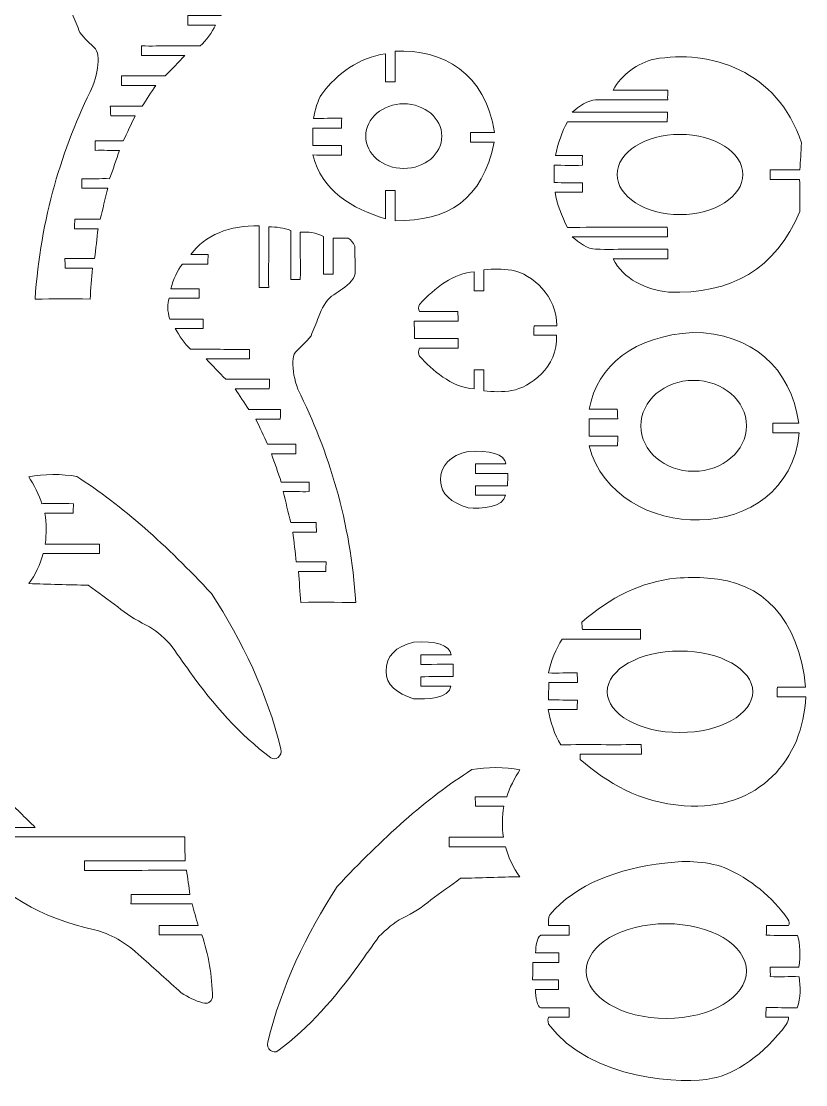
# Model space of a CAD drawing. Header units: millimetres. Extents: x -289 to 141, y -313 to 407.
# Drawn here: x -124.7 to 140.4, y -313.2 to 46.3 of the extents above; entities that cross this region are included whole.
import ezdxf

# ---------------------------------------------------------------- set-up
doc = ezdxf.new("R2010")
doc.units = ezdxf.units.MM
doc.header["$MEASUREMENT"] = 0
doc.layers.add('Camada 1', color=7, linetype='Continuous')

msp = doc.modelspace()

# ---------------------------------------------------------------- linework, layer by layer
at = {"layer": 'Camada 1', "color": 1, "lineweight": 5}
for centre, major_axis, ratio in [((4.5963, 7.4618), (12.8662, 0), 0.84955931), ((97.9563, -5.4806), (21.2503, 0), 0.63805687), ((102.5651, -90.4759), (17.8379, 0), 0.86227078), ((97.9562, -180.3949), (24.5916, 0), 0.56030921), ((93.3474, -274.8279), (27.1002, 0), 0.59055284)]:
    msp.add_ellipse(centre, major_axis=major_axis, ratio=ratio, dxfattribs=at)
for points, knots in [([(-119.9958, -47.609), (-119.188, -47.6251), (-107.6101, -47.4654), (-101.4386, -47.6078), (-101.4386, -47.6078), (-101.1538, -44.0948), (-100.8756, -40.6664), (-100.5908, -37.1534), (-100.5908, -37.1534), (-103.5816, -37.2009), (-106.8503, -37.1062), (-109.841, -37.1537), (-109.841, -37.1537), (-109.8623, -37.0117), (-109.9303, -34.0504), (-109.9486, -33.9292), (-109.9486, -33.9292), (-108.4473, -33.901), (-100.55, -33.9446), (-99.872, -33.9292), (-99.872, -33.9292), (-99.4922, -30.7486), (-99.1125, -27.0046), (-98.7327, -23.824), (-98.7327, -23.824), (-101.3911, -23.824), (-104.0496, -23.824), (-106.7081, -23.824), (-106.7081, -23.824), (-106.6606, -22.4473), (-106.6441, -21.972), (-106.5966, -20.5953), (-106.5966, -20.5953), (-106.3362, -20.603), (-99.2996, -20.5671), (-97.9971, -20.5958), (-97.9971, -20.5958), (-97.1901, -17.3202), (-96.2641, -13.4274), (-95.4571, -10.1518), (-95.4571, -10.1518), (-98.3054, -10.1043), (-101.3664, -10.1998), (-104.2148, -10.1523), (-104.2148, -10.1523), (-104.2363, -9.8126), (-104.1547, -8.1149), (-104.2496, -6.9281), (-104.2496, -6.9281), (-101.069, -6.9756), (-97.9847, -6.8722), (-94.8041, -6.9197), (-94.8041, -6.9197), (-93.7122, -3.834), (-92.5612, -0.4199), (-91.4693, 2.6658), (-91.4693, 2.6658), (-94.2228, 2.6183), (-96.9762, 2.7113), (-99.7296, 2.6638), (-99.7296, 2.6638), (-99.7296, 4.088), (-99.7296, 4.473), (-99.7296, 5.8972), (-99.7296, 5.8972), (-99.5545, 5.8925), (-90.5515, 5.8992), (-90.2054, 5.8898), (-90.2054, 5.8898), (-88.9236, 8.5008), (-87.4816, 11.7331), (-86.1999, 14.3441), (-86.1999, 14.3441), (-88.9533, 14.3441), (-91.7077, 14.3743), (-94.4611, 14.3743), (-94.4611, 14.3743), (-94.5086, 15.5611), (-94.5427, 16.4117), (-94.5902, 17.5985), (-94.5902, 17.5985), (-94.1103, 17.593), (-84.6041, 17.5839), (-83.8383, 17.5755), (-83.8383, 17.5755), (-82.3192, 19.8542), (-80.7368, 22.3366), (-79.2177, 24.6153), (-79.2177, 24.6153), (-83.063, 24.5678), (-86.9176, 24.6657), (-90.7629, 24.6183), (-90.7629, 24.6183), (-90.8104, 25.9475), (-90.7884, 26.5132), (-90.8359, 27.8424), (-90.8359, 27.8424), (-85.8038, 27.795), (-81.0486, 27.8857), (-76.0165, 27.8382), (-76.0165, 27.8382), (-73.8802, 29.9745), (-71.5308, 32.5736), (-69.3945, 34.7099), (-69.3945, 34.7099), (-74.2842, 34.7099), (-79.1739, 34.7252), (-84.0636, 34.7252), (-84.0636, 34.7252), (-84.0636, 36.1494), (-84.0636, 36.5302), (-84.0636, 37.9544), (-84.0636, 37.9544), (-77.3225, 37.9069), (-70.9072, 38.0251), (-64.1661, 37.9776), (-64.1661, 37.9776), (-62.2024, 39.7643), (-60.187, 42.6332), (-58.9948, 44.9818), (-58.9948, 44.9818), (-62.128, 44.9344), (-65.2644, 45.0268), (-68.3976, 44.9794), (-68.3976, 44.9794), (-68.3976, 46.3561), (-68.3976, 46.8286), (-68.3976, 48.2053), (-68.3976, 48.2053), (-67.9098, 48.1946), (-58.6338, 48.231), (-57.1488, 48.2048), (-57.1488, 48.2048), (-56.2468, 50.7916), (-56.3079, 53.4755), (-56.8617, 55.2181), (-56.8617, 55.2181), (-60.2323, 55.2656), (-66.811, 55.207), (-67.0948, 55.2107), (-67.0948, 55.2107), (-67.1045, 55.5265), (-67.0815, 58.0848), (-67.0916, 58.4352), (-67.0916, 58.4352), (-63.9584, 58.4352), (-60.642, 58.4305), (-57.5088, 58.4305), (-57.5088, 58.4305), (-58.2871, 61.4964), (-59.7289, 64.7354), (-61.4191, 66.7965), (-61.4191, 66.7965), (-64.2675, 66.7965), (-67.1168, 66.7899), (-69.9652, 66.7899), (-69.9652, 66.7899), (-70.0127, 68.1191), (-70.0329, 68.6848), (-70.0804, 70.0141), (-70.0804, 70.0141), (-68.3239, 70.0141), (-66.042, 70.0128), (-64.2855, 70.0128), (-64.2855, 70.0128), (-68.9472, 76.6011), (-77.3336, 79.8973), (-87.3392, 79.7141), (-87.3392, 79.7141), (-87.1968, 72.7831), (-87.4651, 65.852), (-87.3226, 58.921), (-87.3226, 58.921), (-88.6994, 58.921), (-89.1741, 58.921), (-90.5508, 58.921), (-90.5508, 58.921), (-90.5033, 65.6621), (-90.6015, 72.5867), (-90.554, 79.3279), (-90.554, 79.3279), (-93.0654, 79.409), (-95.824, 79.0114), (-98.0206, 78.1475), (-98.0206, 78.1475), (-97.9731, 72.6406), (-98.0676, 67.1338), (-98.0201, 61.627), (-98.0201, 61.627), (-99.1594, 61.627), (-100.1062, 61.627), (-101.2455, 61.627), (-101.2455, 61.627), (-101.3405, 66.8015), (-101.1506, 72.4124), (-101.2455, 77.5869), (-101.2455, 77.5869), (-103.7715, 77.7069), (-106.5894, 77.4715), (-109.1055, 76.1536), (-109.1055, 76.1536), (-109.0105, 71.8811), (-109.2009, 67.6085), (-109.106, 63.336), (-109.106, 63.336), (-110.4352, 63.336), (-111.0034, 63.336), (-112.3326, 63.336), (-112.3326, 63.336), (-112.3326, 67.3712), (-112.3299, 71.5005), (-112.3299, 75.5357), (-112.3299, 75.5357), (-113.849, 75.5832), (-115.8703, 75.5365), (-117.3895, 75.5839), (-117.3895, 75.5839), (-118.3822, 74.967), (-119.1195, 74.0379), (-119.6681, 72.878), (-119.6681, 72.878), (-119.7156, 69.7923), (-119.7631, 66.7065), (-119.8106, 63.6208), (-119.8106, 63.6208), (-119.6073, 61.5058), (-116.4479, 58.9376), (-114.8259, 57.9241), (-114.8259, 57.9241), (-113.829, 57.2595), (-112.8321, 56.5949), (-111.8351, 55.9302), (-111.8351, 55.9302), (-109.9521, 54.2158), (-108.363, 52.0305), (-107.4202, 48.8093), (-107.4202, 48.8093), (-106.5657, 46.7205), (-105.7112, 44.6317), (-104.8567, 42.5429), (-104.8567, 42.5429), (-103.179, 40.2437), (-101.3437, 38.84), (-99.5872, 36.9886), (-99.5872, 36.9886), (-98.9868, 36.0849), (-98.8128, 35.0262), (-98.7327, 33.8554), (-98.7327, 33.8554), (-98.638, 30.8246), (-99.2482, 27.6849), (-100.4417, 24.4558), (-100.4417, 24.4558), (-110.8859, 3.3918), (-118.2477, -20.3335), (-119.9958, -47.609)], [0, 0, 0, 0, 0.015625, 0.015625, 0.015625, 0.015625, 0.03125, 0.03125, 0.03125, 0.03125, 0.046875, 0.046875, 0.046875, 0.046875, 0.0625, 0.0625, 0.0625, 0.0625, 0.078125, 0.078125, 0.078125, 0.078125, 0.09375, 0.09375, 0.09375, 0.09375, 0.109375, 0.109375, 0.109375, 0.109375, 0.125, 0.125, 0.125, 0.125, 0.140625, 0.140625, 0.140625, 0.140625, 0.15625, 0.15625, 0.15625, 0.15625, 0.171875, 0.171875, 0.171875, 0.171875, 0.1875, 0.1875, 0.1875, 0.1875, 0.203125, 0.203125, 0.203125, 0.203125, 0.21875, 0.21875, 0.21875, 0.21875, 0.234375, 0.234375, 0.234375, 0.234375, 0.25, 0.25, 0.25, 0.25, 0.265625, 0.265625, 0.265625, 0.265625, 0.28125, 0.28125, 0.28125, 0.28125, 0.296875, 0.296875, 0.296875, 0.296875, 0.3125, 0.3125, 0.3125, 0.3125, 0.328125, 0.328125, 0.328125, 0.328125, 0.34375, 0.34375, 0.34375, 0.34375, 0.359375, 0.359375, 0.359375, 0.359375, 0.375, 0.375, 0.375, 0.375, 0.390625, 0.390625, 0.390625, 0.390625, 0.40625, 0.40625, 0.40625, 0.40625, 0.421875, 0.421875, 0.421875, 0.421875, 0.4375, 0.4375, 0.4375, 0.4375, 0.453125, 0.453125, 0.453125, 0.453125, 0.46875, 0.46875, 0.46875, 0.46875, 0.484375, 0.484375, 0.484375, 0.484375, 0.5, 0.5, 0.5, 0.5, 0.515625, 0.515625, 0.515625, 0.515625, 0.53125, 0.53125, 0.53125, 0.53125, 0.546875, 0.546875, 0.546875, 0.546875, 0.5625, 0.5625, 0.5625, 0.5625, 0.578125, 0.578125, 0.578125, 0.578125, 0.59375, 0.59375, 0.59375, 0.59375, 0.609375, 0.609375, 0.609375, 0.609375, 0.625, 0.625, 0.625, 0.625, 0.640625, 0.640625, 0.640625, 0.640625, 0.65625, 0.65625, 0.65625, 0.65625, 0.671875, 0.671875, 0.671875, 0.671875, 0.6875, 0.6875, 0.6875, 0.6875, 0.703125, 0.703125, 0.703125, 0.703125, 0.71875, 0.71875, 0.71875, 0.71875, 0.734375, 0.734375, 0.734375, 0.734375, 0.75, 0.75, 0.75, 0.75, 0.765625, 0.765625, 0.765625, 0.765625, 0.78125, 0.78125, 0.78125, 0.78125, 0.796875, 0.796875, 0.796875, 0.796875, 0.8125, 0.8125, 0.8125, 0.8125, 0.828125, 0.828125, 0.828125, 0.828125, 0.84375, 0.84375, 0.84375, 0.84375, 0.859375, 0.859375, 0.859375, 0.859375, 0.875, 0.875, 0.875, 0.875, 0.890625, 0.890625, 0.890625, 0.890625, 0.90625, 0.90625, 0.90625, 0.90625, 0.921875, 0.921875, 0.921875, 0.921875, 0.9375, 0.9375, 0.9375, 0.9375, 0.953125, 0.953125, 0.953125, 0.953125, 0.96875, 0.96875, 0.96875, 0.96875, 0.984375, 0.984375, 0.984375, 0.984375, 1, 1, 1, 1]), ([(-23.0987, 21.7073), (-24.5845, 19.4247), (-25.3475, 16.4604), (-25.9612, 13.4792), (-25.9612, 13.4792), (-22.7659, 13.457), (-19.5707, 13.5383), (-16.3752, 13.5158), (-16.3752, 13.5158), (-16.3977, 12.3742), (-16.4179, 11.3355), (-16.4402, 10.1937), (-16.4402, 10.1937), (-19.658, 10.1937), (-22.8774, 10.1952), (-26.095, 10.1952), (-26.095, 10.1952), (-26.1172, 8.4268), (-26.1397, 6.1145), (-26.1622, 4.3459), (-26.1622, 4.3459), (-22.9222, 4.3237), (-19.6822, 4.3553), (-16.4422, 4.3328), (-16.4422, 4.3328), (-16.4422, 2.9897), (-16.4422, 2.4299), (-16.4422, 1.0866), (-16.4422, 1.0866), (-17.0252, 1.1), (-22.9019, 1.0028), (-26.1419, 1.0923), (-26.1419, 1.0923), (-23.2085, -10.8716), (-12.9566, -17.1634), (-1.5622, -20.4438), (-1.5622, -20.4438), (-1.5995, -17.2915), (-1.5266, -14.0834), (-1.5637, -10.9314), (-1.5637, -10.9314), (-0.3746, -10.8941), (0.4715, -10.9685), (1.6608, -10.9314), (1.6608, -10.9314), (1.6709, -14.4241), (1.6657, -17.629), (1.6759, -21.1217), (1.6759, -21.1217), (19.4863, -21.3586), (31.2012, -14.1066), (35.2027, 5.4286), (35.2027, 5.4286), (32.2683, 5.3831), (30.0675, 5.4378), (27.1331, 5.3923), (27.1331, 5.3923), (27.1331, 6.5752), (27.1331, 7.5464), (27.1331, 8.7292), (27.1331, 8.7292), (30.0903, 8.7292), (32.3593, 8.6865), (35.3165, 8.6865), (35.3165, 8.6865), (32.1192, 28.7763), (17.9187, 36.9223), (1.6467, 36.1692), (1.6467, 36.1692), (1.7134, 32.7225), (1.5915, 29.2815), (1.6585, 25.835), (1.6585, 25.835), (0.4203, 25.768), (-0.3279, 25.8891), (-1.5659, 25.8224), (-1.5659, 25.8224), (-1.5276, 29.0337), (-1.6077, 32.114), (-1.5694, 35.3256), (-1.5694, 35.3256), (-10.5647, 34.075), (-17.7714, 28.6547), (-23.0987, 21.7073)], [0, 0, 0, 0, 0.04761905, 0.04761905, 0.04761905, 0.04761905, 0.0952381, 0.0952381, 0.0952381, 0.0952381, 0.14285714, 0.14285714, 0.14285714, 0.14285714, 0.19047619, 0.19047619, 0.19047619, 0.19047619, 0.23809524, 0.23809524, 0.23809524, 0.23809524, 0.28571429, 0.28571429, 0.28571429, 0.28571429, 0.33333333, 0.33333333, 0.33333333, 0.33333333, 0.38095238, 0.38095238, 0.38095238, 0.38095238, 0.42857143, 0.42857143, 0.42857143, 0.42857143, 0.47619048, 0.47619048, 0.47619048, 0.47619048, 0.52380952, 0.52380952, 0.52380952, 0.52380952, 0.57142857, 0.57142857, 0.57142857, 0.57142857, 0.61904762, 0.61904762, 0.61904762, 0.61904762, 0.66666667, 0.66666667, 0.66666667, 0.66666667, 0.71428571, 0.71428571, 0.71428571, 0.71428571, 0.76190476, 0.76190476, 0.76190476, 0.76190476, 0.80952381, 0.80952381, 0.80952381, 0.80952381, 0.85714286, 0.85714286, 0.85714286, 0.85714286, 0.9047619, 0.9047619, 0.9047619, 0.9047619, 0.95238095, 0.95238095, 0.95238095, 0.95238095, 1, 1, 1, 1]), ([(94.0234, -45.2633), (86.6332, -44.3786), (78.7169, -40.9227), (75.3308, -34.0204), (75.3308, -34.0204), (81.1541, -33.9571), (87.9949, -34.0568), (93.8182, -33.9935), (93.8182, -33.9935), (93.8182, -32.7908), (93.7942, -31.9754), (93.7942, -30.7727), (93.7942, -30.7727), (85.6922, -30.7094), (77.5533, -30.8528), (69.4513, -30.7895), (69.4513, -30.7895), (66.8653, -30.7804), (63.692, -28.4493), (61.5165, -26.5847), (61.5165, -26.5847), (62.6556, -26.5736), (92.573, -26.5946), (93.788, -26.5956), (93.788, -26.5956), (93.7247, -25.2031), (93.7017, -24.6989), (93.6384, -23.3064), (93.6384, -23.3064), (82.4141, -23.3858), (71.1144, -23.3089), (59.8898, -23.3882), (59.8898, -23.3882), (58.0141, -19.5083), (56.2863, -15.3891), (55.771, -11.5119), (55.771, -11.5119), (58.7818, -11.5136), (61.9543, -11.4793), (64.9649, -11.481), (64.9649, -11.481), (64.9649, -10.2784), (64.9649, -9.5077), (64.9649, -8.305), (64.9649, -8.305), (61.809, -8.3122), (58.5586, -8.2521), (55.4024, -8.2593), (55.4024, -8.2593), (55.3893, -6.6155), (55.4867, -4.0176), (55.4733, -2.3736), (55.4733, -2.3736), (55.6199, -2.3704), (61.808, -2.4555), (64.9773, -2.383), (64.9773, -2.383), (64.9889, -2.0609), (64.9014, -0.516), (64.9647, 0.8765), (64.9647, 0.8765), (61.9009, 0.8666), (58.9967, 0.881), (55.9327, 0.8713), (55.9327, 0.8713), (56.651, 4.9856), (58.1147, 8.8571), (59.9103, 12.3516), (59.9103, 12.3516), (71.1087, 12.3535), (92.2345, 12.2714), (93.6384, 12.27), (93.6384, 12.27), (93.6384, 13.4726), (93.788, 14.3565), (93.788, 15.5592), (93.788, 15.5592), (83.3079, 15.5194), (71.9968, 15.5881), (61.5165, 15.5483), (61.5165, 15.5483), (63.7578, 17.534), (66.9283, 19.6621), (69.4511, 19.7531), (69.4511, 19.7531), (77.6164, 19.7531), (85.6289, 19.7363), (93.7942, 19.7363), (93.7942, 19.7363), (93.7309, 21.0022), (93.8815, 21.6913), (93.8182, 22.9573), (93.8182, 22.9573), (87.9316, 22.9573), (81.2174, 22.9842), (75.3308, 22.9842), (75.3308, 22.9842), (78.2548, 28.4369), (83.6847, 32.1591), (89.2934, 33.491), (89.2934, 33.491), (108.0724, 36.8435), (130.9248, 29.8055), (138.9942, 5.1817), (138.9942, 5.1817), (138.8261, 2.0871), (138.6661, -0.8538), (138.498, -3.9482), (138.498, -3.9482), (137.8145, -3.936), (131.8063, -3.964), (128.4646, -3.895), (128.4646, -3.895), (128.4688, -4.1071), (128.4021, -6.8761), (128.4068, -7.1632), (128.4068, -7.1632), (131.6794, -7.1978), (135.1294, -7.1338), (138.4023, -7.1681), (138.4023, -7.1681), (138.424, -10.6196), (138.43, -14.5185), (138.4517, -17.9699), (138.4517, -17.9699), (130.349, -37.5962), (115.133, -46.0555), (94.0234, -45.2633)], [0, 0, 0, 0, 0.03125, 0.03125, 0.03125, 0.03125, 0.0625, 0.0625, 0.0625, 0.0625, 0.09375, 0.09375, 0.09375, 0.09375, 0.125, 0.125, 0.125, 0.125, 0.15625, 0.15625, 0.15625, 0.15625, 0.1875, 0.1875, 0.1875, 0.1875, 0.21875, 0.21875, 0.21875, 0.21875, 0.25, 0.25, 0.25, 0.25, 0.28125, 0.28125, 0.28125, 0.28125, 0.3125, 0.3125, 0.3125, 0.3125, 0.34375, 0.34375, 0.34375, 0.34375, 0.375, 0.375, 0.375, 0.375, 0.40625, 0.40625, 0.40625, 0.40625, 0.4375, 0.4375, 0.4375, 0.4375, 0.46875, 0.46875, 0.46875, 0.46875, 0.5, 0.5, 0.5, 0.5, 0.53125, 0.53125, 0.53125, 0.53125, 0.5625, 0.5625, 0.5625, 0.5625, 0.59375, 0.59375, 0.59375, 0.59375, 0.625, 0.625, 0.625, 0.625, 0.65625, 0.65625, 0.65625, 0.65625, 0.6875, 0.6875, 0.6875, 0.6875, 0.71875, 0.71875, 0.71875, 0.71875, 0.75, 0.75, 0.75, 0.75, 0.78125, 0.78125, 0.78125, 0.78125, 0.8125, 0.8125, 0.8125, 0.8125, 0.84375, 0.84375, 0.84375, 0.84375, 0.875, 0.875, 0.875, 0.875, 0.90625, 0.90625, 0.90625, 0.90625, 0.9375, 0.9375, 0.9375, 0.9375, 0.96875, 0.96875, 0.96875, 0.96875, 1, 1, 1, 1]), ([(-11.6121, -150.1826), (-12.4199, -150.1987), (-23.9978, -150.039), (-30.1693, -150.1814), (-30.1693, -150.1814), (-30.4541, -146.6684), (-30.7323, -143.24), (-31.0171, -139.727), (-31.0171, -139.727), (-28.0263, -139.7745), (-24.7576, -139.6798), (-21.7669, -139.7273), (-21.7669, -139.7273), (-21.7456, -139.5853), (-21.6776, -136.624), (-21.6593, -136.5028), (-21.6593, -136.5028), (-23.1606, -136.4746), (-31.0579, -136.5182), (-31.7359, -136.5028), (-31.7359, -136.5028), (-32.1157, -133.3222), (-32.4954, -129.5782), (-32.8752, -126.3976), (-32.8752, -126.3976), (-30.2168, -126.3976), (-27.5583, -126.3976), (-24.8998, -126.3976), (-24.8998, -126.3976), (-24.9473, -125.0209), (-24.9638, -124.5456), (-25.0113, -123.1689), (-25.0113, -123.1689), (-25.2717, -123.1766), (-32.3083, -123.1407), (-33.6108, -123.1694), (-33.6108, -123.1694), (-34.4178, -119.8938), (-35.3438, -116.001), (-36.1508, -112.7254), (-36.1508, -112.7254), (-33.3025, -112.6779), (-30.2415, -112.7734), (-27.3931, -112.7259), (-27.3931, -112.7259), (-27.3716, -112.3862), (-27.4532, -110.6885), (-27.3583, -109.5017), (-27.3583, -109.5017), (-30.5389, -109.5492), (-33.6232, -109.4458), (-36.8038, -109.4933), (-36.8038, -109.4933), (-37.8957, -106.4076), (-39.0467, -102.9935), (-40.1386, -99.9078), (-40.1386, -99.9078), (-37.3851, -99.9553), (-34.6317, -99.8623), (-31.8783, -99.9098), (-31.8783, -99.9098), (-31.8783, -98.4856), (-31.8783, -98.1006), (-31.8783, -96.6764), (-31.8783, -96.6764), (-32.0534, -96.6811), (-41.0564, -96.6744), (-41.4025, -96.6838), (-41.4025, -96.6838), (-42.6843, -94.0728), (-44.1263, -90.8405), (-45.408, -88.2295), (-45.408, -88.2295), (-42.6546, -88.2295), (-39.9002, -88.1993), (-37.1468, -88.1993), (-37.1468, -88.1993), (-37.0993, -87.0125), (-37.0652, -86.1619), (-37.0177, -84.9751), (-37.0177, -84.9751), (-37.4976, -84.9806), (-47.0038, -84.9897), (-47.7696, -84.9981), (-47.7696, -84.9981), (-49.2887, -82.7194), (-50.8711, -80.237), (-52.3902, -77.9583), (-52.3902, -77.9583), (-48.5449, -78.0058), (-44.6903, -77.9079), (-40.845, -77.9553), (-40.845, -77.9553), (-40.7975, -76.6261), (-40.8195, -76.0604), (-40.772, -74.7312), (-40.772, -74.7312), (-45.8041, -74.7786), (-50.5593, -74.6879), (-55.5914, -74.7354), (-55.5914, -74.7354), (-57.7277, -72.5991), (-60.0771, -70), (-62.2134, -67.8637), (-62.2134, -67.8637), (-57.3237, -67.8637), (-52.434, -67.8484), (-47.5443, -67.8484), (-47.5443, -67.8484), (-47.5443, -66.4242), (-47.5443, -66.0434), (-47.5443, -64.6192), (-47.5443, -64.6192), (-54.2854, -64.6667), (-60.7007, -64.5485), (-67.4418, -64.596), (-67.4418, -64.596), (-69.4055, -62.8093), (-71.4209, -59.9404), (-72.6131, -57.5918), (-72.6131, -57.5918), (-69.4799, -57.6392), (-66.3435, -57.5468), (-63.2103, -57.5942), (-63.2103, -57.5942), (-63.2103, -56.2175), (-63.2103, -55.745), (-63.2103, -54.3683), (-63.2103, -54.3683), (-63.6981, -54.379), (-72.9741, -54.3426), (-74.4591, -54.3688), (-74.4591, -54.3688), (-75.3611, -51.782), (-75.3, -49.0981), (-74.7462, -47.3555), (-74.7462, -47.3555), (-71.3756, -47.308), (-64.7969, -47.3666), (-64.5131, -47.3629), (-64.5131, -47.3629), (-64.5034, -47.0471), (-64.5264, -44.4888), (-64.5163, -44.1384), (-64.5163, -44.1384), (-67.6495, -44.1384), (-70.9659, -44.1431), (-74.0991, -44.1431), (-74.0991, -44.1431), (-73.3208, -41.0772), (-71.879, -37.8382), (-70.1888, -35.7771), (-70.1888, -35.7771), (-67.3404, -35.7771), (-64.4911, -35.7837), (-61.6427, -35.7837), (-61.6427, -35.7837), (-61.5952, -34.4545), (-61.575, -33.8888), (-61.5275, -32.5595), (-61.5275, -32.5595), (-63.284, -32.5595), (-65.5659, -32.5608), (-67.3224, -32.5608), (-67.3224, -32.5608), (-62.6607, -25.9725), (-54.2743, -22.6763), (-44.2687, -22.8595), (-44.2687, -22.8595), (-44.4111, -29.7905), (-44.1428, -36.7216), (-44.2853, -43.6526), (-44.2853, -43.6526), (-42.9085, -43.6526), (-42.4338, -43.6526), (-41.0571, -43.6526), (-41.0571, -43.6526), (-41.1046, -36.9115), (-41.0064, -29.9869), (-41.0539, -23.2457), (-41.0539, -23.2457), (-38.5425, -23.1646), (-35.7839, -23.5622), (-33.5873, -24.4261), (-33.5873, -24.4261), (-33.6348, -29.933), (-33.5403, -35.4398), (-33.5878, -40.9466), (-33.5878, -40.9466), (-32.4485, -40.9466), (-31.5017, -40.9466), (-30.3624, -40.9466), (-30.3624, -40.9466), (-30.2674, -35.7721), (-30.4573, -30.1612), (-30.3624, -24.9867), (-30.3624, -24.9867), (-27.8364, -24.8667), (-25.0185, -25.1021), (-22.5024, -26.42), (-22.5024, -26.42), (-22.5974, -30.6925), (-22.407, -34.9651), (-22.5019, -39.2376), (-22.5019, -39.2376), (-21.1727, -39.2376), (-20.6045, -39.2376), (-19.2753, -39.2376), (-19.2753, -39.2376), (-19.2753, -35.2024), (-19.278, -31.0731), (-19.278, -27.0379), (-19.278, -27.0379), (-17.7589, -26.9904), (-15.7376, -27.0371), (-14.2184, -26.9897), (-14.2184, -26.9897), (-13.2257, -27.6066), (-12.4884, -28.5357), (-11.9398, -29.6956), (-11.9398, -29.6956), (-11.8923, -32.7813), (-11.8448, -35.8671), (-11.7973, -38.9528), (-11.7973, -38.9528), (-12.0006, -41.0678), (-15.16, -43.636), (-16.782, -44.6495), (-16.782, -44.6495), (-17.7789, -45.3141), (-18.7758, -45.9787), (-19.7728, -46.6434), (-19.7728, -46.6434), (-21.6558, -48.3578), (-23.2449, -50.5431), (-24.1877, -53.7643), (-24.1877, -53.7643), (-25.0422, -55.8531), (-25.8967, -57.9419), (-26.7512, -60.0307), (-26.7512, -60.0307), (-28.4289, -62.3299), (-30.2642, -63.7336), (-32.0207, -65.585), (-32.0207, -65.585), (-32.6211, -66.4887), (-32.7951, -67.5474), (-32.8752, -68.7182), (-32.8752, -68.7182), (-32.9699, -71.749), (-32.3597, -74.8887), (-31.1662, -78.1178), (-31.1662, -78.1178), (-20.722, -99.1818), (-13.3602, -122.9071), (-11.6121, -150.1826)], [0, 0, 0, 0, 0.015625, 0.015625, 0.015625, 0.015625, 0.03125, 0.03125, 0.03125, 0.03125, 0.046875, 0.046875, 0.046875, 0.046875, 0.0625, 0.0625, 0.0625, 0.0625, 0.078125, 0.078125, 0.078125, 0.078125, 0.09375, 0.09375, 0.09375, 0.09375, 0.109375, 0.109375, 0.109375, 0.109375, 0.125, 0.125, 0.125, 0.125, 0.140625, 0.140625, 0.140625, 0.140625, 0.15625, 0.15625, 0.15625, 0.15625, 0.171875, 0.171875, 0.171875, 0.171875, 0.1875, 0.1875, 0.1875, 0.1875, 0.203125, 0.203125, 0.203125, 0.203125, 0.21875, 0.21875, 0.21875, 0.21875, 0.234375, 0.234375, 0.234375, 0.234375, 0.25, 0.25, 0.25, 0.25, 0.265625, 0.265625, 0.265625, 0.265625, 0.28125, 0.28125, 0.28125, 0.28125, 0.296875, 0.296875, 0.296875, 0.296875, 0.3125, 0.3125, 0.3125, 0.3125, 0.328125, 0.328125, 0.328125, 0.328125, 0.34375, 0.34375, 0.34375, 0.34375, 0.359375, 0.359375, 0.359375, 0.359375, 0.375, 0.375, 0.375, 0.375, 0.390625, 0.390625, 0.390625, 0.390625, 0.40625, 0.40625, 0.40625, 0.40625, 0.421875, 0.421875, 0.421875, 0.421875, 0.4375, 0.4375, 0.4375, 0.4375, 0.453125, 0.453125, 0.453125, 0.453125, 0.46875, 0.46875, 0.46875, 0.46875, 0.484375, 0.484375, 0.484375, 0.484375, 0.5, 0.5, 0.5, 0.5, 0.515625, 0.515625, 0.515625, 0.515625, 0.53125, 0.53125, 0.53125, 0.53125, 0.546875, 0.546875, 0.546875, 0.546875, 0.5625, 0.5625, 0.5625, 0.5625, 0.578125, 0.578125, 0.578125, 0.578125, 0.59375, 0.59375, 0.59375, 0.59375, 0.609375, 0.609375, 0.609375, 0.609375, 0.625, 0.625, 0.625, 0.625, 0.640625, 0.640625, 0.640625, 0.640625, 0.65625, 0.65625, 0.65625, 0.65625, 0.671875, 0.671875, 0.671875, 0.671875, 0.6875, 0.6875, 0.6875, 0.6875, 0.703125, 0.703125, 0.703125, 0.703125, 0.71875, 0.71875, 0.71875, 0.71875, 0.734375, 0.734375, 0.734375, 0.734375, 0.75, 0.75, 0.75, 0.75, 0.765625, 0.765625, 0.765625, 0.765625, 0.78125, 0.78125, 0.78125, 0.78125, 0.796875, 0.796875, 0.796875, 0.796875, 0.8125, 0.8125, 0.8125, 0.8125, 0.828125, 0.828125, 0.828125, 0.828125, 0.84375, 0.84375, 0.84375, 0.84375, 0.859375, 0.859375, 0.859375, 0.859375, 0.875, 0.875, 0.875, 0.875, 0.890625, 0.890625, 0.890625, 0.890625, 0.90625, 0.90625, 0.90625, 0.90625, 0.921875, 0.921875, 0.921875, 0.921875, 0.9375, 0.9375, 0.9375, 0.9375, 0.953125, 0.953125, 0.953125, 0.953125, 0.96875, 0.96875, 0.96875, 0.96875, 0.984375, 0.984375, 0.984375, 0.984375, 1, 1, 1, 1]), ([(41.176, -78.5302), (37.9864, -79.0796), (34.7548, -79.0082), (31.6132, -78.6828), (31.6132, -78.6828), (31.6189, -78.1702), (31.61, -71.8462), (31.6132, -71.5666), (31.6132, -71.5666), (30.4736, -71.5666), (29.5227, -71.5693), (28.3831, -71.5693), (28.3831, -71.5693), (28.3831, -73.595), (28.3831, -75.9684), (28.3831, -77.9939), (28.3831, -77.9939), (20.5108, -77.4925), (14.2199, -71.4664), (9.935, -66.9746), (9.935, -66.9746), (9.4511, -66.1561), (9.5441, -65.0351), (9.8986, -64.2681), (9.8986, -64.2681), (14.2449, -64.2822), (18.5911, -64.2184), (22.9373, -64.2325), (22.9373, -64.2325), (22.9373, -62.7873), (22.9373, -62.436), (22.9373, -60.9908), (22.9373, -60.9908), (22.272, -61.0046), (8.5538, -60.9643), (8.2237, -60.9715), (8.2237, -60.9715), (8.1951, -59.0639), (8.1686, -57.0073), (8.1397, -55.0994), (8.1397, -55.0994), (13.0731, -55.0851), (18.0281, -55.1108), (22.9613, -55.0962), (22.9613, -55.0962), (22.947, -53.9547), (22.9143, -52.9966), (22.8997, -51.8547), (22.8997, -51.8547), (18.4714, -51.9126), (14.3324, -51.7976), (9.9038, -51.8552), (9.9038, -51.8552), (9.5755, -51.11), (9.4118, -50.1796), (9.935, -49.419), (9.935, -49.419), (15.0912, -43.7824), (21.6202, -38.794), (28.3831, -38.3997), (28.3831, -38.3997), (28.3831, -40.4113), (28.3831, -42.8129), (28.3831, -44.8243), (28.3831, -44.8243), (29.5771, -44.8515), (30.4123, -44.7934), (31.606, -44.8206), (31.606, -44.8206), (31.6332, -42.51), (31.584, -40.0461), (31.611, -37.7356), (31.611, -37.7356), (35.2844, -37.378), (37.5023, -37.4198), (41.176, -37.8634), (41.176, -37.8634), (48.0447, -39.2515), (56.3275, -46.6436), (56.3599, -56.649), (56.3599, -56.649), (53.8215, -56.649), (51.1631, -56.7007), (48.6248, -56.7007), (48.6248, -56.7007), (48.5956, -58.1303), (48.5897, -58.4255), (48.5605, -59.8551), (48.5605, -59.8551), (51.128, -59.7676), (53.69, -59.9419), (56.2575, -59.8544), (56.2575, -59.8544), (56.7691, -70.8006), (47.0268, -77.5058), (41.176, -78.5302)], [0, 0, 0, 0, 0.04166667, 0.04166667, 0.04166667, 0.04166667, 0.08333333, 0.08333333, 0.08333333, 0.08333333, 0.125, 0.125, 0.125, 0.125, 0.16666667, 0.16666667, 0.16666667, 0.16666667, 0.20833333, 0.20833333, 0.20833333, 0.20833333, 0.25, 0.25, 0.25, 0.25, 0.29166667, 0.29166667, 0.29166667, 0.29166667, 0.33333333, 0.33333333, 0.33333333, 0.33333333, 0.375, 0.375, 0.375, 0.375, 0.41666667, 0.41666667, 0.41666667, 0.41666667, 0.45833333, 0.45833333, 0.45833333, 0.45833333, 0.5, 0.5, 0.5, 0.5, 0.54166667, 0.54166667, 0.54166667, 0.54166667, 0.58333333, 0.58333333, 0.58333333, 0.58333333, 0.625, 0.625, 0.625, 0.625, 0.66666667, 0.66666667, 0.66666667, 0.66666667, 0.70833333, 0.70833333, 0.70833333, 0.70833333, 0.75, 0.75, 0.75, 0.75, 0.79166667, 0.79166667, 0.79166667, 0.79166667, 0.83333333, 0.83333333, 0.83333333, 0.83333333, 0.875, 0.875, 0.875, 0.875, 0.91666667, 0.91666667, 0.91666667, 0.91666667, 0.95833333, 0.95833333, 0.95833333, 0.95833333, 1, 1, 1, 1]), ([(102.2729, -58.9108), (82.6392, -60.0689), (70.0676, -69.915), (67.2338, -84.8385), (67.2338, -84.8385), (70.3393, -84.8385), (73.6391, -84.8222), (76.7446, -84.8222), (76.7446, -84.8222), (76.7966, -85.9608), (76.8517, -86.9172), (76.9034, -88.0561), (76.9034, -88.0561), (73.6945, -88.0561), (70.452, -88.061), (67.2429, -88.061), (67.2429, -88.061), (67.2429, -90.0277), (67.2222, -92.0072), (67.2222, -93.9741), (67.2222, -93.9741), (70.3796, -93.9221), (76.4823, -94.0104), (76.9607, -94.004), (76.9607, -94.004), (76.9637, -94.0881), (76.8601, -96.7144), (76.871, -97.2502), (76.871, -97.2502), (73.6621, -97.2502), (70.453, -97.2502), (67.2439, -97.2502), (67.2439, -97.2502), (75.9107, -130.6665), (134.4989, -132.1436), (138.2614, -92.8256), (138.2614, -92.8256), (135.4946, -92.8567), (132.0504, -92.8055), (129.2839, -92.8367), (129.2839, -92.8367), (129.2896, -91.5233), (129.2908, -90.9148), (129.2965, -89.6016), (129.2965, -89.6016), (132.1582, -89.5455), (135.2412, -89.6587), (138.1032, -89.6026), (138.1032, -89.6026), (135.4788, -70.8467), (122.2186, -59.0398), (102.2729, -58.9108)], [0, 0, 0, 0, 0.07692308, 0.07692308, 0.07692308, 0.07692308, 0.15384615, 0.15384615, 0.15384615, 0.15384615, 0.23076923, 0.23076923, 0.23076923, 0.23076923, 0.30769231, 0.30769231, 0.30769231, 0.30769231, 0.38461538, 0.38461538, 0.38461538, 0.38461538, 0.46153846, 0.46153846, 0.46153846, 0.46153846, 0.53846154, 0.53846154, 0.53846154, 0.53846154, 0.61538462, 0.61538462, 0.61538462, 0.61538462, 0.69230769, 0.69230769, 0.69230769, 0.69230769, 0.76923077, 0.76923077, 0.76923077, 0.76923077, 0.84615385, 0.84615385, 0.84615385, 0.84615385, 0.92307692, 0.92307692, 0.92307692, 0.92307692, 1, 1, 1, 1]), ([(17.0444, -108.8844), (16.8824, -103.8698), (20.3843, -100.5196), (26.3476, -99.1421), (26.3476, -99.1421), (33.598, -98.588), (38.7684, -100.0387), (39.0614, -103.3566), (39.0614, -103.3566), (35.6804, -103.3566), (32.2053, -103.3298), (28.8243, -103.3298), (28.8243, -103.3298), (28.8243, -104.7451), (28.8243, -105.1914), (28.8243, -106.6067), (28.8243, -106.6067), (29.1791, -106.6055), (39.4498, -106.5743), (39.7589, -106.5741), (39.7589, -106.5741), (39.7195, -107.95), (39.7181, -109.3646), (39.6788, -110.7405), (39.6788, -110.7405), (36.1799, -110.7405), (32.318, -110.7628), (28.8191, -110.7628), (28.8191, -110.7628), (28.8191, -110.7628), (28.8406, -113.6623), (28.833, -113.9585), (28.833, -113.9585), (32.1353, -113.9585), (35.6525, -113.9168), (38.9548, -113.9168), (38.9548, -113.9168), (38.4798, -118.1183), (30.6537, -118.5557), (26.3476, -118.2291), (26.3476, -118.2291), (20.6098, -116.3445), (17.0659, -113.6386), (17.0444, -108.8844)], [0, 0, 0, 0, 0.09090909, 0.09090909, 0.09090909, 0.09090909, 0.18181818, 0.18181818, 0.18181818, 0.18181818, 0.27272727, 0.27272727, 0.27272727, 0.27272727, 0.36363636, 0.36363636, 0.36363636, 0.36363636, 0.45454545, 0.45454545, 0.45454545, 0.45454545, 0.54545455, 0.54545455, 0.54545455, 0.54545455, 0.63636364, 0.63636364, 0.63636364, 0.63636364, 0.72727273, 0.72727273, 0.72727273, 0.72727273, 0.81818182, 0.81818182, 0.81818182, 0.81818182, 0.90909091, 0.90909091, 0.90909091, 0.90909091, 1, 1, 1, 1]), ([(-105.9283, -107.6319), (-90.6022, -117.3112), (-75.4579, -130.9912), (-60.4256, -147.153), (-60.4256, -147.153), (-49.8286, -163.4139), (-41.6272, -180.7639), (-36.9266, -199.7053), (-36.9266, -199.7053), (-36.2049, -202.2488), (-39.0392, -203.7874), (-40.3447, -202.6961), (-40.3447, -202.6961), (-50.9234, -194.7684), (-59.7875, -184.7828), (-67.689, -173.6428), (-67.689, -173.6428), (-69.9677, -170.4383), (-72.2464, -167.2339), (-74.525, -164.0295), (-74.525, -164.0295), (-77.0188, -161.6351), (-79.5596, -159.3497), (-82.4293, -157.8343), (-82.4293, -157.8343), (-86.1166, -156.0687), (-89.3212, -154.0506), (-92.0425, -151.6391), (-92.0425, -151.6391), (-95.3893, -149.218), (-98.7361, -146.7969), (-102.083, -144.3758), (-102.083, -144.3758), (-108.4918, -144.2334), (-115.7084, -143.9785), (-122.1172, -143.8361), (-122.1172, -143.8361), (-119.9903, -140.8374), (-118.2479, -137.4082), (-117.2972, -133.6794), (-117.2972, -133.6794), (-111.1733, -133.6794), (-104.3617, -133.6925), (-98.2377, -133.6925), (-98.2377, -133.6925), (-98.2377, -132.4107), (-98.2377, -131.7478), (-98.2377, -130.466), (-98.2377, -130.466), (-98.8749, -130.472), (-116.1665, -130.4606), (-116.5898, -130.4653), (-116.5898, -130.4653), (-116.1035, -127.0408), (-116.1403, -123.4287), (-116.7355, -120.0169), (-116.7355, -120.0169), (-115.8525, -120.0468), (-107.46, -120.0102), (-107.1895, -120.0216), (-107.1895, -120.0216), (-107.1183, -118.5262), (-107.1072, -118.2947), (-107.036, -116.7993), (-107.036, -116.7993), (-110.7388, -116.7281), (-117.5153, -116.7956), (-117.7055, -116.7929), (-117.7055, -116.7929), (-118.5244, -114.0603), (-120.4957, -110.1744), (-122.1523, -107.6883), (-122.1523, -107.6883), (-117.1195, -106.7218), (-110.8659, -106.6953), (-105.9283, -107.6319)], [0, 0, 0, 0, 0.05263158, 0.05263158, 0.05263158, 0.05263158, 0.10526316, 0.10526316, 0.10526316, 0.10526316, 0.15789474, 0.15789474, 0.15789474, 0.15789474, 0.21052632, 0.21052632, 0.21052632, 0.21052632, 0.26315789, 0.26315789, 0.26315789, 0.26315789, 0.31578947, 0.31578947, 0.31578947, 0.31578947, 0.36842105, 0.36842105, 0.36842105, 0.36842105, 0.42105263, 0.42105263, 0.42105263, 0.42105263, 0.47368421, 0.47368421, 0.47368421, 0.47368421, 0.52631579, 0.52631579, 0.52631579, 0.52631579, 0.57894737, 0.57894737, 0.57894737, 0.57894737, 0.63157895, 0.63157895, 0.63157895, 0.63157895, 0.68421053, 0.68421053, 0.68421053, 0.68421053, 0.73684211, 0.73684211, 0.73684211, 0.73684211, 0.78947368, 0.78947368, 0.78947368, 0.78947368, 0.84210526, 0.84210526, 0.84210526, 0.84210526, 0.89473684, 0.89473684, 0.89473684, 0.89473684, 0.94736842, 0.94736842, 0.94736842, 0.94736842, 1, 1, 1, 1]), ([(96.6814, -141.9866), (84.8694, -143.1885), (74.3317, -148.4851), (64.7528, -156.868), (64.7528, -156.868), (64.85, -157.4995), (64.9162, -158.7212), (65.0132, -159.3529), (65.0132, -159.3529), (71.5355, -159.3529), (78.0884, -159.3658), (84.6108, -159.3658), (84.6108, -159.3658), (84.6108, -160.5561), (84.6429, -161.4262), (84.6429, -162.6164), (84.6429, -162.6164), (75.8394, -162.5272), (66.941, -162.659), (58.1375, -162.5697), (58.1375, -162.5697), (56.0151, -165.9667), (54.3224, -169.8372), (53.4689, -174.022), (53.4689, -174.022), (56.6718, -174.1345), (60.0288, -173.9251), (63.2315, -174.0376), (63.2315, -174.0376), (63.2557, -175.4222), (63.2646, -175.9232), (63.2888, -177.3078), (63.2888, -177.3078), (63.0391, -177.311), (53.7149, -177.2929), (53.6264, -177.2937), (53.6264, -177.2937), (53.5779, -179.2613), (53.529, -181.203), (53.4803, -183.1707), (53.4803, -183.1707), (56.7536, -183.1462), (60.0251, -183.2003), (63.2982, -183.1761), (63.2982, -183.1761), (63.254, -184.2811), (63.2136, -185.2884), (63.1694, -186.3936), (63.1694, -186.3936), (59.921, -186.4287), (56.6686, -186.3763), (53.4202, -186.4117), (53.4202, -186.4117), (54.2626, -190.5937), (55.4833, -194.9113), (57.6739, -198.2942), (57.6739, -198.2942), (66.714, -198.2324), (75.8075, -198.3142), (84.8474, -198.2526), (84.8474, -198.2526), (84.8887, -199.5844), (84.9065, -200.1706), (84.9475, -201.5026), (84.9475, -201.5026), (78.018, -201.4541), (71.1001, -201.5419), (64.1703, -201.4936), (64.1703, -201.4936), (64.1945, -202.0037), (64.2195, -202.7796), (64.2437, -203.2897), (64.2437, -203.2897), (73.4895, -211.274), (84.0665, -217.7612), (99.3955, -218.9013), (99.3955, -218.9013), (124.72, -220.8128), (139.6912, -203.0185), (140.4498, -182.0743), (140.4498, -182.0743), (140.1093, -182.0805), (133.7747, -182.0227), (130.7567, -182.0842), (130.7567, -182.0842), (130.7374, -181.6814), (130.8732, -179.1545), (130.8559, -178.8464), (130.8559, -178.8464), (133.9601, -178.8823), (137.3221, -178.8111), (140.4263, -178.8469), (140.4263, -178.8469), (138.1326, -155.9297), (125.9924, -142.8438), (107.2582, -142.0021), (107.2582, -142.0021), (103.8577, -141.6258), (100.3321, -141.719), (96.6814, -141.9866)], [0, 0, 0, 0, 0.04, 0.04, 0.04, 0.04, 0.08, 0.08, 0.08, 0.08, 0.12, 0.12, 0.12, 0.12, 0.16, 0.16, 0.16, 0.16, 0.2, 0.2, 0.2, 0.2, 0.24, 0.24, 0.24, 0.24, 0.28, 0.28, 0.28, 0.28, 0.32, 0.32, 0.32, 0.32, 0.36, 0.36, 0.36, 0.36, 0.4, 0.4, 0.4, 0.4, 0.44, 0.44, 0.44, 0.44, 0.48, 0.48, 0.48, 0.48, 0.52, 0.52, 0.52, 0.52, 0.56, 0.56, 0.56, 0.56, 0.6, 0.6, 0.6, 0.6, 0.64, 0.64, 0.64, 0.64, 0.68, 0.68, 0.68, 0.68, 0.72, 0.72, 0.72, 0.72, 0.76, 0.76, 0.76, 0.76, 0.8, 0.8, 0.8, 0.8, 0.84, 0.84, 0.84, 0.84, 0.88, 0.88, 0.88, 0.88, 0.92, 0.92, 0.92, 0.92, 0.96, 0.96, 0.96, 0.96, 1, 1, 1, 1]), ([(-1.3908, -173.4076), (-1.5528, -168.393), (1.9491, -165.0428), (7.9124, -163.6653), (7.9124, -163.6653), (15.1628, -163.1112), (20.3332, -164.5619), (20.6262, -167.8798), (20.6262, -167.8798), (17.2452, -167.8798), (13.7701, -167.853), (10.3891, -167.853), (10.3891, -167.853), (10.3891, -169.2683), (10.3891, -169.7146), (10.3891, -171.1299), (10.3891, -171.1299), (10.7439, -171.1287), (21.0146, -171.0975), (21.3237, -171.0973), (21.3237, -171.0973), (21.2843, -172.4732), (21.2829, -173.8878), (21.2436, -175.2637), (21.2436, -175.2637), (17.7447, -175.2637), (13.8828, -175.286), (10.3839, -175.286), (10.3839, -175.286), (10.3839, -175.286), (10.4054, -178.1855), (10.3978, -178.4817), (10.3978, -178.4817), (13.7001, -178.4817), (17.2173, -178.44), (20.5196, -178.44), (20.5196, -178.44), (20.0446, -182.6415), (12.2185, -183.0789), (7.9124, -182.7523), (7.9124, -182.7523), (2.1746, -180.8677), (-1.3693, -178.1618), (-1.3908, -173.4076)], [0, 0, 0, 0, 0.09090909, 0.09090909, 0.09090909, 0.09090909, 0.18181818, 0.18181818, 0.18181818, 0.18181818, 0.27272727, 0.27272727, 0.27272727, 0.27272727, 0.36363636, 0.36363636, 0.36363636, 0.36363636, 0.45454545, 0.45454545, 0.45454545, 0.45454545, 0.54545455, 0.54545455, 0.54545455, 0.54545455, 0.63636364, 0.63636364, 0.63636364, 0.63636364, 0.72727273, 0.72727273, 0.72727273, 0.72727273, 0.81818182, 0.81818182, 0.81818182, 0.81818182, 0.90909091, 0.90909091, 0.90909091, 0.90909091, 1, 1, 1, 1]), ([(-153.8068, -176.3952), (-147.6914, -176.343), (-141.5845, -176.4429), (-135.4692, -176.3905), (-135.4692, -176.3905), (-135.4692, -179.9225), (-135.4692, -183.4545), (-135.4692, -186.9868), (-135.4692, -186.9868), (-139.2799, -186.9512), (-143.0871, -187.0239), (-146.8975, -186.9883), (-146.8975, -186.9883), (-146.8619, -188.1655), (-146.8931, -188.9243), (-146.8574, -190.1017), (-146.8574, -190.1017), (-146.5632, -190.1071), (-139.2482, -190.1482), (-135.5087, -190.2196), (-135.5087, -190.2196), (-135.3307, -193.6446), (-135.22, -197.4763), (-135.0419, -200.9015), (-135.0419, -200.9015), (-138.3895, -200.9015), (-141.7371, -200.9015), (-145.0844, -200.9015), (-145.0844, -200.9015), (-145.1202, -202.0787), (-145.1465, -202.947), (-145.1821, -204.1245), (-145.1821, -204.1245), (-141.5496, -204.1245), (-138.0184, -204.1158), (-134.3857, -204.1158), (-134.3857, -204.1158), (-133.5312, -206.9701), (-132.5847, -210.1421), (-131.73, -212.9964), (-131.73, -212.9964), (-134.7215, -212.9964), (-137.713, -212.9964), (-140.7043, -212.9964), (-140.7043, -212.9964), (-140.7043, -214.3521), (-140.7043, -214.8649), (-140.7043, -216.2209), (-140.7043, -216.2209), (-136.9651, -216.185), (-133.9718, -216.2483), (-130.2323, -216.2127), (-130.2323, -216.2127), (-127.0551, -219.3051), (-123.132, -223.1417), (-119.9547, -226.2344), (-119.9547, -226.2344), (-123.5721, -226.1998), (-127.1862, -226.2668), (-130.8035, -226.2324), (-130.8035, -226.2324), (-130.7691, -227.4037), (-130.7432, -228.2891), (-130.7086, -229.4606), (-130.7086, -229.4606), (-110.2795, -229.4606), (-89.8459, -229.4633), (-69.4166, -229.4633), (-69.4166, -229.4633), (-69.3777, -232.0926), (-69.3379, -234.9039), (-69.2991, -237.5334), (-69.2991, -237.5334), (-80.6478, -237.4877), (-91.9965, -237.5952), (-103.3452, -237.5497), (-103.3452, -237.5497), (-103.3452, -238.7803), (-103.3452, -239.55), (-103.3452, -240.7806), (-103.3452, -240.7806), (-91.8143, -240.8261), (-80.3429, -240.7138), (-68.8118, -240.7596), (-68.8118, -240.7596), (-68.4473, -243.3117), (-68.023, -246.3297), (-67.6583, -248.8821), (-67.6583, -248.8821), (-74.2672, -248.8821), (-80.8758, -248.8821), (-87.4844, -248.8821), (-87.4844, -248.8821), (-87.5257, -250.0457), (-87.5576, -250.9494), (-87.5989, -252.1132), (-87.5989, -252.1132), (-80.6819, -252.1439), (-73.8634, -252.0766), (-66.9465, -252.1075), (-66.9465, -252.1075), (-66.3009, -254.4132), (-65.5718, -257.0568), (-64.9262, -259.3625), (-64.9262, -259.3625), (-69.3224, -259.3625), (-73.7131, -259.3822), (-78.109, -259.3822), (-78.109, -259.3822), (-78.0784, -260.5503), (-78.0549, -261.4404), (-78.024, -262.6087), (-78.024, -262.6087), (-73.2282, -262.6087), (-68.4698, -262.6047), (-63.6741, -262.6047), (-63.6741, -262.6047), (-61.3225, -269.1404), (-60.2177, -276.4282), (-60.0412, -283.7555), (-60.0412, -283.7555), (-60.5354, -285.3639), (-61.6318, -286.0308), (-63.4543, -285.5625), (-63.4543, -285.5625), (-65.9187, -284.8657), (-68.2841, -283.6759), (-70.5816, -282.1494), (-70.5816, -282.1494), (-75.0989, -278.1003), (-79.6163, -274.0516), (-84.1336, -270.0028), (-84.1336, -270.0028), (-89.4936, -265.0451), (-94.7378, -262.1713), (-99.8941, -260.8677), (-99.8941, -260.8677), (-135.9387, -252.8968), (-157.6427, -228.8039), (-153.8068, -176.3952)], [0, 0, 0, 0, 0.02857143, 0.02857143, 0.02857143, 0.02857143, 0.05714286, 0.05714286, 0.05714286, 0.05714286, 0.08571429, 0.08571429, 0.08571429, 0.08571429, 0.11428571, 0.11428571, 0.11428571, 0.11428571, 0.14285714, 0.14285714, 0.14285714, 0.14285714, 0.17142857, 0.17142857, 0.17142857, 0.17142857, 0.2, 0.2, 0.2, 0.2, 0.22857143, 0.22857143, 0.22857143, 0.22857143, 0.25714286, 0.25714286, 0.25714286, 0.25714286, 0.28571429, 0.28571429, 0.28571429, 0.28571429, 0.31428571, 0.31428571, 0.31428571, 0.31428571, 0.34285714, 0.34285714, 0.34285714, 0.34285714, 0.37142857, 0.37142857, 0.37142857, 0.37142857, 0.4, 0.4, 0.4, 0.4, 0.42857143, 0.42857143, 0.42857143, 0.42857143, 0.45714286, 0.45714286, 0.45714286, 0.45714286, 0.48571429, 0.48571429, 0.48571429, 0.48571429, 0.51428571, 0.51428571, 0.51428571, 0.51428571, 0.54285714, 0.54285714, 0.54285714, 0.54285714, 0.57142857, 0.57142857, 0.57142857, 0.57142857, 0.6, 0.6, 0.6, 0.6, 0.62857143, 0.62857143, 0.62857143, 0.62857143, 0.65714286, 0.65714286, 0.65714286, 0.65714286, 0.68571429, 0.68571429, 0.68571429, 0.68571429, 0.71428571, 0.71428571, 0.71428571, 0.71428571, 0.74285714, 0.74285714, 0.74285714, 0.74285714, 0.77142857, 0.77142857, 0.77142857, 0.77142857, 0.8, 0.8, 0.8, 0.8, 0.82857143, 0.82857143, 0.82857143, 0.82857143, 0.85714286, 0.85714286, 0.85714286, 0.85714286, 0.88571429, 0.88571429, 0.88571429, 0.88571429, 0.91428571, 0.91428571, 0.91428571, 0.91428571, 0.94285714, 0.94285714, 0.94285714, 0.94285714, 0.97142857, 0.97142857, 0.97142857, 0.97142857, 1, 1, 1, 1]), ([(27.6173, -206.7211), (12.2912, -216.4004), (-2.8531, -230.0804), (-17.8854, -246.2422), (-17.8854, -246.2422), (-28.4824, -262.5031), (-36.6838, -279.8531), (-41.3844, -298.7945), (-41.3844, -298.7945), (-42.1061, -301.338), (-39.2718, -302.8766), (-37.9663, -301.7853), (-37.9663, -301.7853), (-27.3876, -293.8576), (-18.5235, -283.872), (-10.622, -272.732), (-10.622, -272.732), (-8.3433, -269.5275), (-6.0646, -266.3231), (-3.786, -263.1187), (-3.786, -263.1187), (-1.2922, -260.7243), (1.2486, -258.4389), (4.1183, -256.9235), (4.1183, -256.9235), (7.8056, -255.1579), (11.0102, -253.1398), (13.7315, -250.7283), (13.7315, -250.7283), (17.0783, -248.3072), (20.4251, -245.8861), (23.772, -243.465), (23.772, -243.465), (30.1808, -243.3226), (37.3974, -243.0677), (43.8062, -242.9253), (43.8062, -242.9253), (41.6793, -239.9266), (39.9369, -236.4974), (38.9862, -232.7686), (38.9862, -232.7686), (32.8623, -232.7686), (26.0507, -232.7817), (19.9267, -232.7817), (19.9267, -232.7817), (19.9267, -231.4999), (19.9267, -230.837), (19.9267, -229.5552), (19.9267, -229.5552), (20.5639, -229.5612), (37.8555, -229.5498), (38.2788, -229.5545), (38.2788, -229.5545), (37.7925, -226.13), (37.8293, -222.5179), (38.4245, -219.1061), (38.4245, -219.1061), (37.5415, -219.136), (29.149, -219.0994), (28.8785, -219.1108), (28.8785, -219.1108), (28.8073, -217.6154), (28.7962, -217.3839), (28.725, -215.8885), (28.725, -215.8885), (32.4278, -215.8173), (39.2043, -215.8848), (39.3945, -215.8821), (39.3945, -215.8821), (40.2134, -213.1495), (42.1847, -209.2636), (43.8413, -206.7775), (43.8413, -206.7775), (38.8085, -205.811), (32.5549, -205.7845), (27.6173, -206.7211)], [0, 0, 0, 0, 0.05263158, 0.05263158, 0.05263158, 0.05263158, 0.10526316, 0.10526316, 0.10526316, 0.10526316, 0.15789474, 0.15789474, 0.15789474, 0.15789474, 0.21052632, 0.21052632, 0.21052632, 0.21052632, 0.26315789, 0.26315789, 0.26315789, 0.26315789, 0.31578947, 0.31578947, 0.31578947, 0.31578947, 0.36842105, 0.36842105, 0.36842105, 0.36842105, 0.42105263, 0.42105263, 0.42105263, 0.42105263, 0.47368421, 0.47368421, 0.47368421, 0.47368421, 0.52631579, 0.52631579, 0.52631579, 0.52631579, 0.57894737, 0.57894737, 0.57894737, 0.57894737, 0.63157895, 0.63157895, 0.63157895, 0.63157895, 0.68421053, 0.68421053, 0.68421053, 0.68421053, 0.73684211, 0.73684211, 0.73684211, 0.73684211, 0.78947368, 0.78947368, 0.78947368, 0.78947368, 0.84210526, 0.84210526, 0.84210526, 0.84210526, 0.89473684, 0.89473684, 0.89473684, 0.89473684, 0.94736842, 0.94736842, 0.94736842, 0.94736842, 1, 1, 1, 1]), ([(108.9011, -311.0805), (99.5858, -313.2496), (67.925, -311.8502), (53.4945, -292.8082), (53.4945, -292.8082), (53.2623, -291.6174), (53.1686, -290.8531), (53.5672, -290.4405), (53.5672, -290.4405), (55.8706, -290.4405), (58.2082, -290.4565), (60.5116, -290.4565), (60.5116, -290.4565), (60.5358, -289.3392), (60.519, -288.3393), (60.5432, -287.2217), (60.5432, -287.2217), (57.3185, -287.1975), (54.1327, -287.2479), (50.9077, -287.2237), (50.9077, -287.2237), (49.5731, -286.9806), (49.2442, -283.684), (49.1137, -281.0312), (49.1137, -281.0312), (51.7081, -281.007), (54.3018, -281.0569), (56.896, -281.0327), (56.896, -281.0327), (56.8418, -279.7574), (56.8725, -277.9255), (56.8673, -277.7801), (56.8673, -277.7801), (54.0006, -277.7793), (51.0089, -277.7969), (48.142, -277.7959), (48.142, -277.7959), (48.1709, -275.9027), (48.208, -273.8243), (48.2367, -271.931), (48.2367, -271.931), (51.1651, -271.9167), (54.0934, -271.9024), (57.0216, -271.8878), (57.0216, -271.8878), (56.9991, -270.7514), (57.0251, -269.7792), (57.0026, -268.6428), (57.0026, -268.6428), (54.3943, -268.6428), (51.7321, -268.6678), (49.1236, -268.6678), (49.1236, -268.6678), (49.2722, -266.3023), (49.5014, -263.6945), (50.8674, -262.6847), (50.8674, -262.6847), (54.0855, -262.6991), (57.2671, -262.6714), (60.4849, -262.6855), (60.4849, -262.6855), (60.4948, -261.396), (60.5, -260.7391), (60.5096, -259.4497), (60.5096, -259.4497), (58.1565, -259.4348), (55.8998, -259.4633), (53.5464, -259.4484), (53.5464, -259.4484), (53.4495, -258.383), (53.3501, -256.7299), (53.942, -255.7512), (53.942, -255.7512), (62.9451, -245.304), (76.9418, -240.1574), (92.8413, -238.3441), (92.8413, -238.3441), (98.2255, -237.4742), (106.7194, -237.4804), (112.8525, -239.8083), (112.8525, -239.8083), (121.8802, -243.5913), (129.0555, -249.8134), (134.4415, -257.2365), (134.4415, -257.2365), (134.938, -258.0327), (135.0341, -259.0254), (134.6578, -259.3829), (134.6578, -259.3829), (132.1746, -259.371), (129.6475, -259.4672), (127.1645, -259.4551), (127.1645, -259.4551), (127.1507, -260.7495), (127.17, -261.2608), (127.1255, -262.687), (127.1255, -262.687), (127.4261, -262.686), (134.4803, -262.8625), (137.682, -262.8442), (137.682, -262.8442), (138.6, -265.5259), (138.7805, -269.6655), (138.1102, -273.4962), (138.1102, -273.4962), (134.6731, -273.4601), (131.919, -273.5246), (128.4822, -273.4882), (128.4822, -273.4882), (128.4278, -274.6301), (128.5279, -275.5711), (128.4737, -276.7127), (128.4737, -276.7127), (131.6999, -276.7871), (134.9644, -276.6395), (138.1908, -276.7137), (138.1908, -276.7137), (138.7269, -280.1273), (138.7748, -283.7938), (137.5969, -287.2074), (137.5969, -287.2074), (134.2125, -287.2074), (130.4246, -287.1821), (127.0402, -287.1821), (127.0402, -287.1821), (127.0402, -288.32), (126.9838, -289.2883), (126.9838, -290.4261), (126.9838, -290.4261), (129.5228, -290.4694), (132.1104, -290.3695), (134.6497, -290.4125), (134.6497, -290.4125), (134.6002, -291.4057), (134.3745, -292.1569), (133.8723, -292.8972), (133.8723, -292.8972), (126.4028, -302.9547), (116.4068, -309.9295), (108.9011, -311.0805)], [0, 0, 0, 0, 0.02857143, 0.02857143, 0.02857143, 0.02857143, 0.05714286, 0.05714286, 0.05714286, 0.05714286, 0.08571429, 0.08571429, 0.08571429, 0.08571429, 0.11428571, 0.11428571, 0.11428571, 0.11428571, 0.14285714, 0.14285714, 0.14285714, 0.14285714, 0.17142857, 0.17142857, 0.17142857, 0.17142857, 0.2, 0.2, 0.2, 0.2, 0.22857143, 0.22857143, 0.22857143, 0.22857143, 0.25714286, 0.25714286, 0.25714286, 0.25714286, 0.28571429, 0.28571429, 0.28571429, 0.28571429, 0.31428571, 0.31428571, 0.31428571, 0.31428571, 0.34285714, 0.34285714, 0.34285714, 0.34285714, 0.37142857, 0.37142857, 0.37142857, 0.37142857, 0.4, 0.4, 0.4, 0.4, 0.42857143, 0.42857143, 0.42857143, 0.42857143, 0.45714286, 0.45714286, 0.45714286, 0.45714286, 0.48571429, 0.48571429, 0.48571429, 0.48571429, 0.51428571, 0.51428571, 0.51428571, 0.51428571, 0.54285714, 0.54285714, 0.54285714, 0.54285714, 0.57142857, 0.57142857, 0.57142857, 0.57142857, 0.6, 0.6, 0.6, 0.6, 0.62857143, 0.62857143, 0.62857143, 0.62857143, 0.65714286, 0.65714286, 0.65714286, 0.65714286, 0.68571429, 0.68571429, 0.68571429, 0.68571429, 0.71428571, 0.71428571, 0.71428571, 0.71428571, 0.74285714, 0.74285714, 0.74285714, 0.74285714, 0.77142857, 0.77142857, 0.77142857, 0.77142857, 0.8, 0.8, 0.8, 0.8, 0.82857143, 0.82857143, 0.82857143, 0.82857143, 0.85714286, 0.85714286, 0.85714286, 0.85714286, 0.88571429, 0.88571429, 0.88571429, 0.88571429, 0.91428571, 0.91428571, 0.91428571, 0.91428571, 0.94285714, 0.94285714, 0.94285714, 0.94285714, 0.97142857, 0.97142857, 0.97142857, 0.97142857, 1, 1, 1, 1])]:
    msp.add_open_spline(points, degree=3, knots=knots, dxfattribs=at)

doc.saveas('drawing.dxf')
